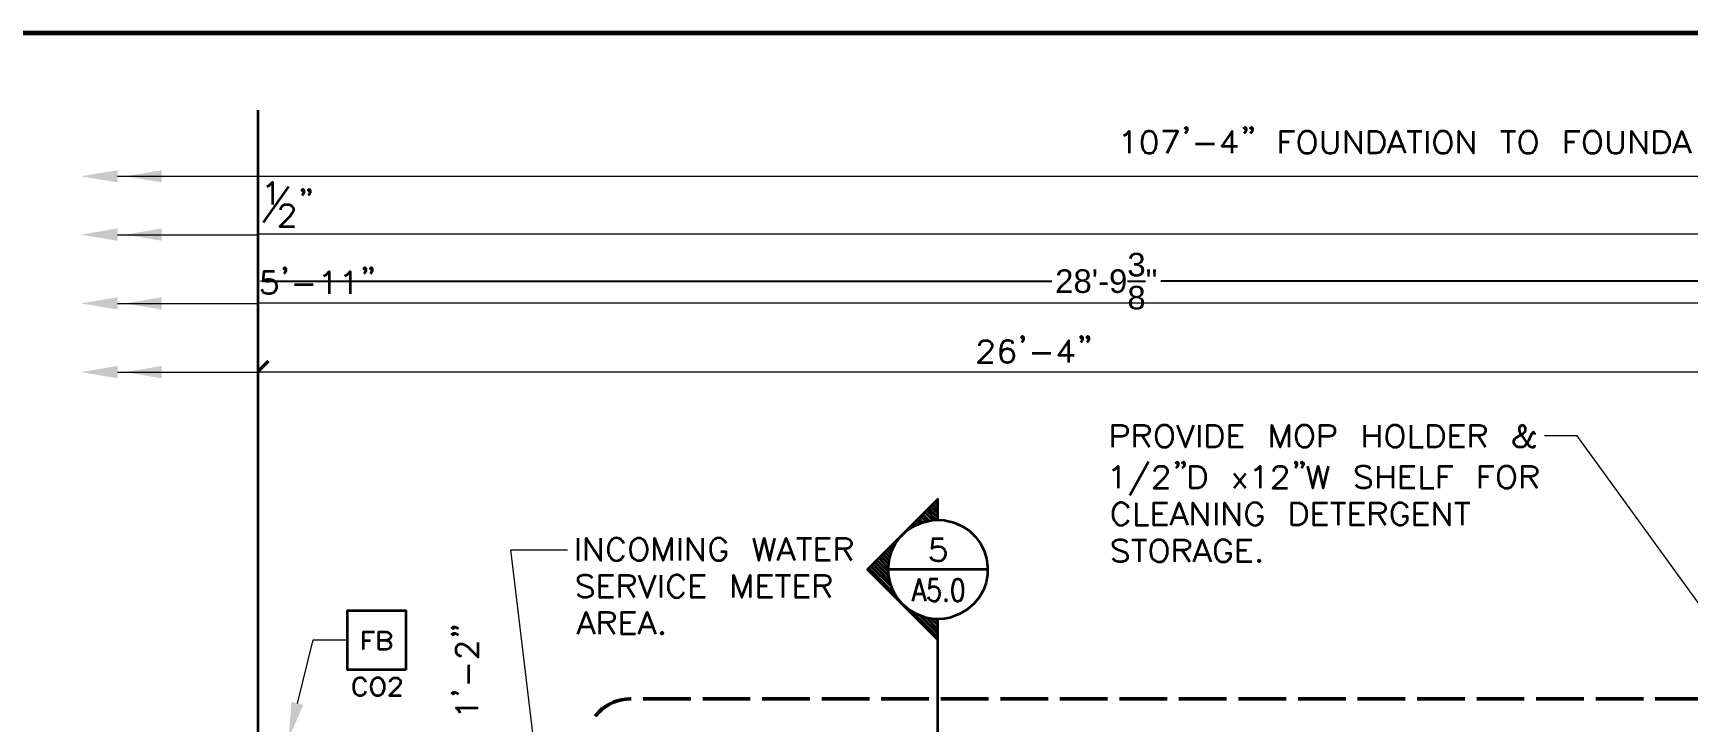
# Model space of a CAD drawing. Header units: inches. Extents: x 5 to 516, y -193 to 129.
# Drawn here: x 189.4 to 217.47, y 83.78 to 95.46 of the extents above; entities that cross this region are included whole.
import ezdxf

# ---------------------------------------------------------------- set-up
doc = ezdxf.new("R2010")
doc.units = ezdxf.units.IN
doc.header["$MEASUREMENT"] = 0
doc.linetypes.add('PDF_IMPORT', pattern=[1, 0.8, -0.2])
doc.layers.add('PDF2_Geometry', color=7, linetype='Continuous')
doc.layers.add('PDF2_Solid Fills', color=7, linetype='Continuous')
doc.styles.get("Standard").update_dxf_attribs({"font": 'arial.ttf'})
doc.dimstyles.get("Standard").update_dxf_attribs({"dimtxt": 0.4, "dimasz": 0.18, "dimexe": 0.18, "dimexo": 0.0625, "dimgap": 0.09, "dimtad": 0, "dimtih": 1, "dimtoh": 1, "dimdec": 4, "dimlfac": 12, "dimzin": 0, "dimdsep": 46, "dimlunit": 4, "dimtxsty": 'Standard', "dimcen": 0.09, "dimadec": 3, "dimazin": 0, "dimtfac": 1, "dimtdec": 4, "dimtofl": 0, "dimtmove": 0, "dimatfit": 3, "dimfxl": 1, "dimtolj": 1, "dimtzin": 0, "dimarcsym": 0})

# ---------------------------------------------------------------- blocks, each defined once
blk = doc.blocks.new('*D2')
at = {"color": 0, "lineweight": -2, "transparency": 16777216}
for p, q in [((193.209, 91.317), (193.209, 91.435)), ((193.389, 91.255), (206.675, 91.255)), ((221.812, 91.255), (208.526, 91.255)), ((221.992, 91.316), (221.992, 91.435))]:
    blk.add_line(p, q, dxfattribs=at)
at = {"color": 0, "transparency": 16777216}
for points in [[(193.389, 91.285), (193.389, 91.225), (193.209, 91.255)], [(221.812, 91.285), (221.812, 91.225), (221.992, 91.255)]]:
    blk.add_solid(points, dxfattribs=at)
at = {"layer": 'Defpoints', "color": 0, "transparency": 16777216}
for p in [(193.209, 91.255), (221.992, 91.255), (221.992, 91.253)]:
    blk.add_point(p, dxfattribs=at)
at = {"color": 0, "transparency": 16777216, "insert": (207.6, 91.255), "char_height": 0.4, "attachment_point": 5}
blk.add_mtext('\\A1;28\'-9{\\H1x;\\S3/8;}"', dxfattribs=at)

msp = doc.modelspace()

# ---------------------------------------------------------------- linework, layer by layer
at = {"layer": 'PDF2_Geometry', "lineweight": 60}
msp.add_lwpolyline([(296.1186862, 5.4634085), (296.1186862, 95.4634157), (161.1186754, 95.4634157), (161.1186754, 5.4634085)], dxfattribs=at)
at = {"layer": 'PDF2_Geometry', "lineweight": 35}
for points in [[(193.2086811, 94.1567546), (193.2086811, 62.0734187), (193.9886811, 61.8367515), (192.4953477, 61.6034175), (193.2086811, 61.4200848), (193.2086811, 29.0534169)], [(207.8986779, 93.7267484), (207.9353446, 93.743415), (207.9886779, 93.7967484), (207.9886779, 93.423415)], [(208.6320086, 93.4234172), (208.8120086, 93.7967505), (208.5620086, 93.7967505)], [(208.9720151, 93.8500869), (208.9553485, 93.8334202), (208.9353484, 93.8500869), (208.9553485, 93.8667535), (208.9720151, 93.8500869), (208.9720151, 93.8134202), (208.9553485, 93.7800869), (208.9353484, 93.7600869)], [(209.7386778, 93.4234155), (209.7386778, 93.7967489), (209.5620111, 93.5467489), (209.8286778, 93.5467489)], [(209.9720152, 93.8500869), (209.9553485, 93.8334202), (209.9353485, 93.8500869), (209.9553485, 93.8667535), (209.9720152, 93.8500869), (209.9720152, 93.8134202), (209.9553485, 93.7800869), (209.9353485, 93.7600869)], [(210.0786775, 93.8500869), (210.0620109, 93.8334202), (210.0420109, 93.8500869), (210.0620109, 93.8667535), (210.0786775, 93.8500869), (210.0786775, 93.8134202), (210.0620109, 93.7800869), (210.0420109, 93.7600869)], [(210.562015, 93.4234172), (210.562015, 93.7967505), (210.792015, 93.7967505)], [(211.078682, 93.7800822), (211.0420153, 93.7967489), (210.9720153, 93.7967489), (210.9353486, 93.7800822), (210.8986819, 93.7434156)], [(211.2753465, 93.7967489), (211.2753465, 93.5300822), (211.2920131, 93.4767489), (211.3286798, 93.4400822), (211.3820131, 93.4234155), (211.4186798, 93.4234155), (211.4720131, 93.4400822), (211.5086798, 93.4767489), (211.5253465, 93.5300822), (211.5253465, 93.7967489)], [(211.6686774, 93.4234172), (211.6686774, 93.7967505), (211.9186774, 93.4234172), (211.9186774, 93.7967505)], [(212.3820089, 93.4234172), (212.5253422, 93.7967505), (212.6686756, 93.4234172)], [(212.705346, 93.7967489), (212.9553461, 93.7967489)], [(212.8286778, 93.7967489), (212.8286778, 93.4234155)], [(213.042016, 93.7967489), (213.042016, 93.4234155)], [(213.3820133, 93.7800822), (213.3453466, 93.7967489), (213.2753466, 93.7967489), (213.23868, 93.7800822), (213.2053466, 93.7434156)], [(213.5786778, 93.4234172), (213.5786778, 93.7967505), (213.8286778, 93.4234172), (213.8286778, 93.7967505)], [(214.2920161, 93.7967489), (214.5420161, 93.7967489)], [(214.4186776, 93.7967489), (214.4186776, 93.4234155)], [(214.8286823, 93.7800822), (214.7920156, 93.7967489), (214.7220156, 93.7967489), (214.6853489, 93.7800822), (214.6486822, 93.7434156)], [(215.4020151, 93.4234172), (215.4020151, 93.7967505), (215.6320151, 93.7967505)], [(215.9186821, 93.7800822), (215.8820154, 93.7967489), (215.8120154, 93.7967489), (215.7753487, 93.7800822), (215.7386821, 93.7434156)], [(216.1153466, 93.7967489), (216.1153466, 93.5300822), (216.1320132, 93.4767489), (216.1686799, 93.4400822), (216.2220133, 93.4234155), (216.2586799, 93.4234155), (216.3120133, 93.4400822), (216.3453466, 93.4767489), (216.3653466, 93.5300822), (216.3653466, 93.7967489)], [(216.5086775, 93.4234172), (216.5086775, 93.7967505), (216.7586775, 93.4234172), (216.7586775, 93.7967505)], [(217.2220158, 93.4234172), (217.3653491, 93.7967505), (217.5086825, 93.4234172)], [(209.115346, 93.5834175), (209.435346, 93.5834175)], [(210.562015, 93.6167494), (210.7053483, 93.6167494)], [(212.4353468, 93.5467489), (212.6153468, 93.5467489)], [(215.4020151, 93.6167494), (215.5420151, 93.6167494)], [(217.2753469, 93.5467489), (217.455347, 93.5467489)], [(210.9720153, 93.4234155), (211.0420153, 93.4234155), (211.078682, 93.4400822)], [(213.2753466, 93.4234155), (213.3453466, 93.4234155), (213.3820133, 93.4400822)], [(214.7220156, 93.4234155), (214.7920156, 93.4234155), (214.8286823, 93.4400822)], [(215.8120154, 93.4234155), (215.8820154, 93.4234155), (215.9186821, 93.4400822)], [(193.3653448, 92.860083), (193.3986781, 92.8767497), (193.4553448, 92.9334163), (193.4553448, 92.5567496)], [(193.3020106, 92.250084), (193.7320106, 92.8634174)], [(193.9886765, 92.7967488), (193.9720098, 92.7800822), (193.9553432, 92.7967488), (193.9720098, 92.8167488), (193.9886765, 92.7967488), (193.9886765, 92.7634155), (193.9720098, 92.7267488), (193.9553432, 92.7100822)], [(194.0953456, 92.7967488), (194.078679, 92.7800822), (194.0620123, 92.7967488), (194.078679, 92.8167488), (194.0953456, 92.7967488), (194.0953456, 92.7634155), (194.078679, 92.7267488), (194.0620123, 92.7100822)], [(193.5953456, 92.4667521), (193.5953456, 92.4867521), (193.6153456, 92.5200854), (193.6320123, 92.5400854), (193.6686789, 92.5567521), (193.7386789, 92.5567521), (193.7753456, 92.5400854), (193.7920123, 92.5200854), (193.8120123, 92.4867521), (193.8120123, 92.4500854), (193.7920123, 92.4134187), (193.7586789, 92.3600854), (193.5786789, 92.1834187), (193.8286789, 92.1834187)], [(193.4886765, 91.4167506), (193.3120098, 91.4167506), (193.2920098, 91.2534173), (193.3120098, 91.2734173), (193.3653431, 91.2900839), (193.4186765, 91.2900839), (193.4720098, 91.2734173), (193.5086765, 91.2367506), (193.5253431, 91.1834173), (193.5253431, 91.1467506), (193.5086765, 91.0934173), (193.4720098, 91.0567506), (193.4186765, 91.0400839), (193.3653431, 91.0400839), (193.3120098, 91.0567506), (193.2920098, 91.0767506), (193.2753431, 91.1134173)], [(193.6853453, 91.4700886), (193.6686787, 91.4500886), (193.6486787, 91.4700886), (193.6686787, 91.4867552), (193.6853453, 91.4700886), (193.6853453, 91.4334219), (193.6686787, 91.3967552), (193.6486787, 91.3800886)], [(194.3286763, 91.3434203), (194.3653429, 91.3634203), (194.4186763, 91.4167536), (194.4186763, 91.0400869)], [(194.6853454, 91.3434203), (194.7220121, 91.3634203), (194.7753454, 91.4167536), (194.7753454, 91.0400869)], [(195.0420145, 91.4700886), (195.0253479, 91.4500886), (195.0086812, 91.4700886), (195.0253479, 91.4867552), (195.0420145, 91.4700886), (195.0420145, 91.4334219), (195.0253479, 91.3967552), (195.0086812, 91.3800886)], [(195.1486769, 91.4700886), (195.1320102, 91.4500886), (195.1153435, 91.4700886), (195.1320102, 91.4867552), (195.1486769, 91.4700886), (195.1486769, 91.4334219), (195.1320102, 91.3967552), (195.1153435, 91.3800886)], [(193.8286762, 91.2000826), (194.1486763, 91.2000826)], [(205.4486791, 90.1600841), (205.4486791, 90.1767508), (205.4653457, 90.2134175), (205.4853457, 90.2300841), (205.5186791, 90.2500841), (205.5920124, 90.2500841), (205.6253457, 90.2300841), (205.6453457, 90.2134175), (205.6620124, 90.1767508), (205.6620124, 90.1400841), (205.6453457, 90.1067508), (205.6086791, 90.0534174), (205.4286791, 89.8734174), (205.6786791, 89.8734174)], [(206.0186797, 90.1934161), (206.002013, 90.2300828), (205.9486796, 90.2500828), (205.912013, 90.2500828), (205.8586796, 90.2300828), (205.822013, 90.1767494), (205.8053463, 90.0867494), (205.8053463, 90.0000828), (205.822013, 89.9267494), (205.8586796, 89.8900827), (205.912013, 89.8734161), (205.9286796, 89.8734161), (205.9853463, 89.8900827), (206.0186797, 89.9267494), (206.0386797, 89.9800828), (206.0386797, 90.0000828), (206.0186797, 90.0534161), (205.9853463, 90.0867494), (205.9286796, 90.1067494), (205.912013, 90.1067494), (205.8586796, 90.0867494), (205.822013, 90.0534161), (205.8053463, 90.0000828)], [(206.1986791, 90.3034218), (206.1786791, 90.2834218), (206.1620125, 90.3034218), (206.1786791, 90.3200885), (206.1986791, 90.3034218), (206.1986791, 90.2667551), (206.1786791, 90.2300885), (206.1620125, 90.2134218)], [(206.9653418, 89.8734172), (206.9653418, 90.2500839), (206.7886751, 90.0000838), (207.0553418, 90.0000838)], [(207.1986792, 90.3034218), (207.1786792, 90.2834218), (207.1620125, 90.3034218), (207.1786792, 90.3200885), (207.1986792, 90.3034218), (207.1986792, 90.2667551), (207.1786792, 90.2300885), (207.1620125, 90.2134218)], [(207.3053483, 90.3034218), (207.2886817, 90.2834218), (207.2686816, 90.3034218), (207.2886817, 90.3200885), (207.3053483, 90.3034218), (207.3053483, 90.2667551), (207.2886817, 90.2300885), (207.2686816, 90.2134218)], [(206.34201, 90.0334158), (206.6620101, 90.0334158)], [(207.712012, 88.4400862), (207.712012, 88.8134195), (207.872012, 88.8134195), (207.9253454, 88.7967529), (207.9453454, 88.7767528), (207.9620121, 88.7434195), (207.9620121, 88.6900862), (207.9453454, 88.6534195), (207.9253454, 88.6367528), (207.872012, 88.6167528), (207.712012, 88.6167528)], [(208.0853438, 88.4400862), (208.0853438, 88.8134195), (208.2486771, 88.8134195), (208.3020105, 88.7967529), (208.3186771, 88.7767528), (208.3353438, 88.7434195), (208.3353438, 88.7067528), (208.3186771, 88.6700862), (208.3020105, 88.6534195), (208.2486771, 88.6367528), (208.0853438, 88.6367528)], [(208.6586785, 88.7967512), (208.6220118, 88.8134179), (208.5520118, 88.8134179), (208.5153452, 88.7967512), (208.4786785, 88.7600846)], [(208.8020118, 88.8134179), (208.9453452, 88.4400845), (209.0853452, 88.8134179)], [(209.1753436, 88.8134179), (209.1753436, 88.4400845)], [(209.9253496, 88.4400862), (209.6953496, 88.4400862), (209.6953496, 88.8134195), (209.9253496, 88.8134195)], [(210.4086811, 88.4400862), (210.4086811, 88.8134195), (210.5520144, 88.4400862), (210.6953478, 88.8134195), (210.6953478, 88.4400862)], [(211.0320104, 88.7967512), (210.9986771, 88.8134179), (210.9253437, 88.8134179), (210.8886771, 88.7967512), (210.8553437, 88.7600846)], [(211.2286817, 88.4400862), (211.2286817, 88.8134195), (211.3886817, 88.8134195), (211.4453484, 88.7967529), (211.462015, 88.7767528), (211.4786817, 88.7434195), (211.4786817, 88.6900862), (211.462015, 88.6534195), (211.4453484, 88.6367528), (211.3886817, 88.6167528), (211.2286817, 88.6167528)], [(211.9786818, 88.8134179), (211.9786818, 88.4400845)], [(212.2286818, 88.8134179), (212.2286818, 88.4400845)], [(212.5686791, 88.7967512), (212.5320124, 88.8134179), (212.4620124, 88.8134179), (212.4253457, 88.7967512), (212.3886791, 88.7600846)], [(212.7653436, 88.8134179), (212.7653436, 88.4400845), (212.978677, 88.4400845)], [(213.6753499, 88.4400862), (213.4453499, 88.4400862), (213.4453499, 88.8134195), (213.6753499, 88.8134195)], [(213.7820131, 88.4400862), (213.7820131, 88.8134195), (213.9453464, 88.8134195), (213.9986797, 88.7967529), (214.0153464, 88.7767528), (214.0320131, 88.7434195), (214.0320131, 88.7067528), (214.0153464, 88.6700862), (213.9986797, 88.6534195), (213.9453464, 88.6367528), (213.7820131, 88.6367528)], [(214.8720129, 88.6534176), (214.8720129, 88.6700843), (214.8553462, 88.6900843), (214.8353462, 88.6900843), (214.8186795, 88.6700843), (214.8020129, 88.6367509), (214.7653462, 88.5467509), (214.7286795, 88.4934176), (214.6953462, 88.4567509), (214.6586795, 88.4400843), (214.5853462, 88.4400843), (214.5520129, 88.4567509), (214.5320129, 88.4734176), (214.5153462, 88.5100843), (214.5153462, 88.5467509), (214.5320129, 88.5834176), (214.5520129, 88.6000843), (214.6753462, 88.6700843), (214.6953462, 88.6900843), (214.7120129, 88.7234176), (214.7120129, 88.7600843), (214.6953462, 88.796751), (214.6586795, 88.8134176), (214.6220129, 88.796751), (214.6053462, 88.7600843), (214.6053462, 88.7234176), (214.6220129, 88.6700843), (214.6586795, 88.6167509), (214.7486795, 88.4934176), (214.7820129, 88.4567509), (214.8186795, 88.4400843), (214.8553462, 88.4400843), (214.8720129, 88.4567509), (214.8720129, 88.4734176)], [(208.2120121, 88.636755), (208.3353454, 88.4400883)], [(208.5520118, 88.4400845), (208.6220118, 88.4400845), (208.6586785, 88.4567512)], [(209.6953496, 88.636755), (209.8353496, 88.636755)], [(210.9253437, 88.4400845), (210.9986771, 88.4400845), (211.0320104, 88.4567512)], [(211.9786818, 88.636755), (212.2286818, 88.636755)], [(212.4620124, 88.4400845), (212.5320124, 88.4400845), (212.5686791, 88.4567512)], [(213.4453499, 88.636755), (213.5853499, 88.636755)], [(213.9086814, 88.636755), (214.0320147, 88.4400883)], [(208.3186812, 88.1900861), (207.9986812, 87.6167528)], [(208.8186812, 88.1700869), (208.8020146, 88.1534203), (208.7820146, 88.1700869), (208.8020146, 88.1900869), (208.8186812, 88.1700869), (208.8186812, 88.1367536), (208.8020146, 88.1000869), (208.7820146, 88.0834203)], [(208.9253436, 88.1700869), (208.9086769, 88.1534203), (208.8886769, 88.1700869), (208.9086769, 88.1900869), (208.9253436, 88.1700869), (208.9253436, 88.1367536), (208.9086769, 88.1000869), (208.8886769, 88.0834203)], [(210.835344, 88.1700869), (210.8186773, 88.1534203), (210.8020107, 88.1700869), (210.8186773, 88.1900869), (210.835344, 88.1700869), (210.835344, 88.1367536), (210.8186773, 88.1000869), (210.8020107, 88.0834203)], [(210.9453497, 88.1700869), (210.9253497, 88.1534203), (210.908683, 88.1700869), (210.9253497, 88.1900869), (210.9453497, 88.1700869), (210.9453497, 88.1367536), (210.9253497, 88.1000869), (210.908683, 88.0834203)], [(207.712012, 88.0467484), (207.7486787, 88.0634151), (207.802012, 88.1167485), (207.802012, 87.7434151)], [(208.4253435, 88.0267493), (208.4253435, 88.0467493), (208.4453435, 88.0834159), (208.4620102, 88.1000826), (208.4986769, 88.1167493), (208.5686769, 88.1167493), (208.6053435, 88.1000826), (208.6220102, 88.0834159), (208.6386769, 88.0467493), (208.6386769, 88.0100826), (208.6220102, 87.9734159), (208.5853435, 87.9200826), (208.4086769, 87.7434159), (208.6586769, 87.7434159)], [(209.7653434, 87.9934173), (209.96201, 87.7434173)], [(209.9620122, 87.9934173), (209.7653455, 87.7434173)], [(210.1220125, 88.0467484), (210.1586792, 88.0634151), (210.2120125, 88.1167485), (210.2120125, 87.7434151)], [(210.4453497, 88.0267493), (210.4453497, 88.0467493), (210.4620163, 88.0834159), (210.478683, 88.1000826), (210.5153497, 88.1167493), (210.5853497, 88.1167493), (210.6220163, 88.1000826), (210.638683, 88.0834159), (210.658683, 88.0467493), (210.658683, 88.0100826), (210.638683, 87.9734159), (210.6053497, 87.9200826), (210.4253497, 87.7434159), (210.6753497, 87.7434159)], [(211.0153435, 88.116749), (211.1053435, 87.7434156), (211.1953435, 88.116749), (211.2820101, 87.7434156), (211.3720102, 88.116749)], [(211.8720107, 87.9734178), (211.9086774, 87.9567512), (212.0153441, 87.9200845), (212.0520108, 87.9034178), (212.0686774, 87.8867511), (212.0853441, 87.8500845), (212.0853441, 87.7967511), (212.0520108, 87.7600845), (211.9986774, 87.7434178), (211.9253441, 87.7434178), (211.8720107, 87.7600845), (211.8353441, 87.7967511)], [(212.0853441, 88.0634178), (212.0520108, 88.1000845), (211.9986774, 88.1167512)], [(212.2120124, 88.116749), (212.2120124, 87.7434156)], [(212.2120124, 87.9400861), (212.4620124, 87.9400861)], [(212.4620124, 88.116749), (212.4620124, 87.7434156)], [(212.8353433, 87.7434173), (212.6053433, 87.7434173), (212.6053433, 88.1167506), (212.8353433, 88.1167506)], [(212.6053433, 87.9400861), (212.7486767, 87.9400861)], [(212.9453499, 88.116749), (212.9453499, 87.7434156), (213.1586832, 87.7434156)], [(213.248681, 87.7434173), (213.248681, 88.1167506), (213.4786811, 88.1167506)], [(213.248681, 87.9400861), (213.3886811, 87.9400861)], [(213.9453499, 87.7434173), (213.9453499, 88.1167506), (214.17535, 88.1167506)], [(213.9453499, 87.9400861), (214.0853499, 87.9400861)], [(214.4620101, 88.1000823), (214.4253435, 88.116749), (214.3553435, 88.116749), (214.3186768, 88.1000823), (214.2820101, 88.0634157)], [(214.6586814, 87.7434173), (214.6586814, 88.1167506), (214.8186814, 88.1167506), (214.8720148, 88.100084), (214.8920148, 88.0834173), (214.9086814, 88.0467506), (214.9086814, 88.010084), (214.8920148, 87.9734173), (214.8720148, 87.9567506), (214.8186814, 87.9400839), (214.6586814, 87.9400839)], [(214.7820131, 87.9400861), (214.9086798, 87.7434194)], [(214.3553435, 87.7434156), (214.4253435, 87.7434156), (214.4620101, 87.7600823)], [(204.7453438, 87.2067554), (204.7453438, 87.5567555), (203.5520103, 86.363422), (204.7453438, 85.1700886)], [(204.6520142, 87.2034188), (204.5220142, 87.3334189)], [(204.7153416, 87.2067554), (204.5553416, 87.3667554)], [(204.7453438, 87.2434172), (204.5886771, 87.4000839)], [(204.7453438, 87.3100812), (204.6253438, 87.4334145)], [(204.7453438, 87.3767519), (204.6586771, 87.4667519)], [(204.7453438, 87.4467525), (204.6920104, 87.5000858)], [(207.7286814, 87.4034175), (207.7120147, 87.3500842), (207.7120147, 87.2600842)], [(207.9786814, 87.4034175), (207.9620148, 87.4400842), (207.9253481, 87.4734175)], [(208.105343, 87.4934172), (208.105343, 87.1167505), (208.3186763, 87.1167505)], [(208.6386809, 87.1167489), (208.4086809, 87.1167489), (208.4086809, 87.4934156), (208.6386809, 87.4934156)], [(208.4086809, 87.3134178), (208.5520143, 87.3134178)], [(208.6953495, 87.1167489), (208.8353495, 87.4934156), (208.9786829, 87.1167489)], [(209.0686813, 87.1167489), (209.0686813, 87.4934156), (209.3186813, 87.1167489), (209.3186813, 87.4934156)], [(209.4620122, 87.4934172), (209.4620122, 87.1167505)], [(209.6053431, 87.1167489), (209.6053431, 87.4934156), (209.8553431, 87.1167489), (209.8553431, 87.4934156)], [(211.3553459, 87.1167489), (211.1220126, 87.1167489), (211.1220126, 87.4934156), (211.3553459, 87.4934156)], [(211.1220126, 87.3134178), (211.2653459, 87.3134178)], [(211.4086812, 87.4934172), (211.6586812, 87.4934172)], [(211.5320129, 87.4934172), (211.5320129, 87.1167505)], [(211.9786809, 87.1167489), (211.7486809, 87.1167489), (211.7486809, 87.4934156), (211.9786809, 87.4934156)], [(211.7486809, 87.3134178), (211.8886809, 87.3134178)], [(212.0853441, 87.1167489), (212.0853441, 87.4934156), (212.2486774, 87.4934156), (212.3020108, 87.4734156), (212.3186774, 87.4567489), (212.3353441, 87.4200823), (212.3353441, 87.3867489), (212.3186774, 87.3500823), (212.3020108, 87.3334156), (212.2486774, 87.3134156), (212.0853441, 87.3134156)], [(212.2120124, 87.3134178), (212.3353457, 87.1167511)], [(212.7120124, 87.4034175), (212.6953458, 87.4400842), (212.6586791, 87.4734175), (212.6220124, 87.4934175), (212.5520124, 87.4934175), (212.5153458, 87.4734175), (212.4786791, 87.4400842), (212.4620124, 87.4034175), (212.4453457, 87.3500842), (212.4453457, 87.2600842), (212.4620124, 87.2067508)], [(213.0686775, 87.1167489), (212.8353441, 87.1167489), (212.8353441, 87.4934156), (213.0686775, 87.4934156)], [(212.8353441, 87.3134178), (212.9786775, 87.3134178)], [(213.1753439, 87.1167489), (213.1753439, 87.4934156), (213.4253439, 87.1167489), (213.4253439, 87.4934156)], [(213.5153437, 87.4934172), (213.7653437, 87.4934172)], [(213.6386822, 87.4934172), (213.6386822, 87.1167505)], [(204.2220147, 87.0234194), (204.2186814, 87.0267527)], [(204.2586765, 87.0534215), (204.2520099, 87.0600882)], [(204.3020115, 87.0800871), (204.2853448, 87.0967538)], [(204.3420099, 87.1034161), (204.3186765, 87.1300828)], [(204.3886814, 87.1267519), (204.3520147, 87.1634186)], [(204.4353462, 87.1467511), (204.3853462, 87.1967511)], [(204.4853476, 87.1667503), (204.4220142, 87.2300836)], [(204.5386787, 87.1800831), (204.4553454, 87.2634164)], [(204.5920099, 87.1934159), (204.4886765, 87.2967492)], [(204.6453438, 87.2000828), (204.7453438, 87.2067495), (204.8486771, 87.2000828)], [(207.9253481, 87.1367508), (207.9620148, 87.1700842), (207.9786814, 87.2067508)], [(208.7486807, 87.2434172), (208.9253474, 87.2434172)], [(210.2286808, 87.1700842), (210.2486808, 87.2067508), (210.2486808, 87.2600842), (210.1586808, 87.2600842)], [(212.6953458, 87.1700842), (212.7120124, 87.2067508), (212.7120124, 87.2600842), (212.6220124, 87.2600842)], [(198.6353444, 86.8934145), (198.6353444, 86.5167478)], [(198.7786821, 86.5167529), (198.7786821, 86.8934196), (199.0286821, 86.5167529), (199.0286821, 86.8934196)], [(199.7420111, 86.8734145), (199.7053445, 86.8934145), (199.6353444, 86.8934145), (199.5986778, 86.8734145), (199.5620111, 86.8367478)], [(199.9386756, 86.5167529), (199.9386756, 86.8934196), (200.082009, 86.5167529), (200.2253423, 86.8934196), (200.2253423, 86.5167529)], [(200.3653453, 86.8934145), (200.3653453, 86.5167478)], [(200.5086762, 86.5167529), (200.5086762, 86.8934196), (200.7586762, 86.5167529), (200.7586762, 86.8934196)], [(200.8853473, 86.7500882), (200.8853473, 86.6600882), (200.9020139, 86.6067548), (200.9186806, 86.5700882), (200.9553473, 86.5334215), (200.9920139, 86.5167548), (201.0620139, 86.5167548), (201.0986806, 86.5334215), (201.1353473, 86.5700882), (201.152014, 86.6067548), (201.152014, 86.6600882), (201.0620139, 86.6600882)], [(201.152014, 86.8034215), (201.1353473, 86.8367549), (201.0986806, 86.8734215)], [(201.6153454, 86.8934145), (201.7053454, 86.5167478), (201.7953454, 86.8934145), (201.8853454, 86.5167478), (201.9753455, 86.8934145)], [(202.0286823, 86.5167529), (202.1686823, 86.8934196), (202.3120157, 86.5167529)], [(202.3486761, 86.8934145), (202.5986761, 86.8934145)], [(202.4753444, 86.8934145), (202.4753444, 86.5167478)], [(202.9186759, 86.5167529), (202.6886759, 86.5167529), (202.6886759, 86.8934196), (202.9186759, 86.8934196)], [(203.0286824, 86.5167529), (203.0286824, 86.8934196), (203.1886824, 86.8934196), (203.2420157, 86.8734196), (203.2586824, 86.856753), (203.2786824, 86.8200863), (203.2786824, 86.7834196), (203.2586824, 86.7500863), (203.2420157, 86.7300863), (203.1886824, 86.7134196), (203.0286824, 86.7134196)], [(203.9820109, 86.7200882), (203.9453443, 86.7567549)], [(204.0053467, 86.766753), (203.9820134, 86.7900863)], [(204.0286825, 86.8100811), (204.0153491, 86.8234145)], [(204.0586779, 86.8500863), (204.0486779, 86.8600863)], [(204.0853434, 86.8867549), (204.0820101, 86.8934215)], [(204.1186754, 86.9267532), (204.1153421, 86.9267532)], [(204.1853462, 86.9934172), (204.1853462, 86.9967505)], [(204.8353435, 86.8800817), (204.6586768, 86.8800817), (204.6386768, 86.7167483), (204.6586768, 86.7367483)], [(207.9620121, 86.8134177), (207.9253454, 86.8500844), (207.872012, 86.8667511), (207.802012, 86.8667511), (207.7486787, 86.8500844), (207.712012, 86.8134177), (207.712012, 86.7767511), (207.7286787, 86.7434177), (207.7486787, 86.7234177), (207.782012, 86.7067511), (207.8886787, 86.6700844), (207.9253454, 86.6534177), (207.9453454, 86.636751), (207.9620121, 86.6000844), (207.9620121, 86.546751), (207.9253454, 86.5100844), (207.872012, 86.4934177), (207.802012, 86.4934177), (207.7486787, 86.5100844), (207.712012, 86.546751)], [(208.0320126, 86.8667489), (208.2820126, 86.8667489)], [(208.1586809, 86.8667489), (208.1586809, 86.4934155)], [(208.5686788, 86.8500822), (208.5320121, 86.8667489), (208.4620121, 86.8667489), (208.4253454, 86.8500822), (208.3886788, 86.8134156)], [(208.7653433, 86.4934172), (208.7653433, 86.8667505), (208.9253433, 86.8667505), (208.9786766, 86.8500839), (208.9986766, 86.8334172), (209.0153433, 86.7967505), (209.0153433, 86.7600839), (208.9986766, 86.7234172), (208.9786766, 86.7067505), (208.9253433, 86.6900838), (208.7653433, 86.6900838)], [(209.0853438, 86.4934172), (209.2286772, 86.8667505), (209.3720105, 86.4934172)], [(209.7120122, 86.7767492), (209.6953455, 86.8134158), (209.6586789, 86.8500825)], [(210.0686773, 86.4934172), (209.8353439, 86.4934172), (209.8353439, 86.8667505), (210.0686773, 86.8667505)], [(199.3653431, 86.5334215), (199.4020097, 86.5700882), (199.4186764, 86.6067548)], [(199.6353444, 86.5167478), (199.7053445, 86.5167478), (199.7420111, 86.5334145)], [(202.0820135, 86.6434145), (202.2586802, 86.6434145)], [(202.6886759, 86.713415), (202.8320092, 86.713415)], [(203.1520141, 86.713415), (203.2786808, 86.5167483)], [(203.9086806, 86.2534201), (203.6753472, 86.4867535)], [(203.9020142, 86.3267505), (203.7086808, 86.5200838)], [(203.9020142, 86.3934144), (203.7453475, 86.5534145)], [(203.9086806, 86.4567554), (203.7786806, 86.5867554)], [(203.915347, 86.5167529), (203.8120136, 86.6200863)], [(203.9286798, 86.5734207), (203.8453464, 86.656754)], [(203.9453491, 86.6234221), (203.8786825, 86.6900887)], [(203.9620117, 86.6734166), (203.9120117, 86.7234166)], [(204.6386768, 86.5400817), (204.6220102, 86.5767483)], [(208.4620121, 86.4934155), (208.5320121, 86.4934155), (208.5686788, 86.5100822)], [(208.8886818, 86.690086), (209.0153485, 86.4934193)], [(209.1386818, 86.6167489), (209.3186818, 86.6167489)], [(209.4453455, 86.7234158), (209.4453455, 86.6367492), (209.4620122, 86.5834158), (209.4786788, 86.5467491), (209.5153455, 86.5100825), (209.5520122, 86.4934158), (209.6220122, 86.4934158), (209.6586789, 86.5100825), (209.6953455, 86.5467491), (209.7120122, 86.5834158), (209.7120122, 86.6367492), (209.6220122, 86.6367492)], [(209.8353439, 86.690086), (209.9786773, 86.690086)], [(198.8853444, 86.213415), (198.8486777, 86.2500816), (198.7953444, 86.2667483), (198.7253444, 86.2667483), (198.6686777, 86.2500816), (198.6353444, 86.213415), (198.6353444, 86.1767483), (198.652011, 86.1400816), (198.6686777, 86.123415), (198.7053444, 86.1067483), (198.8120111, 86.0700816), (198.8486777, 86.053415), (198.8653444, 86.033415), (198.8853444, 86.0000816), (198.8853444, 85.9467483), (198.8486777, 85.9100816), (198.7953444, 85.8900816), (198.7253444, 85.8900816), (198.6686777, 85.9100816), (198.6353444, 85.9467483)], [(199.2420095, 85.8900846), (199.0086761, 85.8900846), (199.0086761, 86.2667513), (199.2420095, 86.2667513)], [(199.3486759, 85.8900846), (199.3486759, 86.2667513), (199.5086759, 86.2667513), (199.5620092, 86.2500846), (199.5820092, 86.2300846), (199.5986759, 86.1967513), (199.5986759, 86.1600846), (199.5820092, 86.1234179), (199.5620092, 86.1067513), (199.5086759, 86.0867513), (199.3486759, 86.0867513)], [(199.6686764, 86.2667529), (199.8120098, 85.8900862), (199.9553431, 86.2667529)], [(200.0453448, 86.2667529), (200.0453448, 85.8900862)], [(200.7953475, 85.8900846), (200.5620142, 85.8900846), (200.5620142, 86.2667513), (200.7953475, 86.2667513)], [(201.2786823, 85.8900846), (201.2786823, 86.2667513), (201.4186823, 85.8900846), (201.5620156, 86.2667513), (201.5620156, 85.8900846)], [(201.9386785, 85.8900846), (201.7053452, 85.8900846), (201.7053452, 86.2667513), (201.9386785, 86.2667513)], [(201.9920137, 86.2667529), (202.2420138, 86.2667529)], [(202.1153455, 86.2667529), (202.1153455, 85.8900862)], [(202.5620135, 85.8900846), (202.3320135, 85.8900846), (202.3320135, 86.2667513), (202.5620135, 86.2667513)], [(202.6686767, 85.8900846), (202.6686767, 86.2667513), (202.83201, 86.2667513), (202.8853434, 86.2500846), (202.90201, 86.2300846), (202.9186767, 86.1967513), (202.9186767, 86.1600846), (202.90201, 86.1234179), (202.8853434, 86.1067513), (202.83201, 86.0867513), (202.6686767, 86.0867513)], [(204.0120131, 85.9467524), (203.5753464, 86.3834191)], [(203.9553453, 86.0734207), (203.6086786, 86.4200873)], [(203.9253432, 86.1700868), (203.6420098, 86.4534201)], [(205.59201, 86.3634191), (203.9020098, 86.3634191)], [(204.3186809, 85.8234206), (204.4253475, 86.2000873), (204.5320142, 85.8234206)], [(204.7453438, 86.2000822), (204.6120104, 86.2000822), (204.5986771, 86.0400822), (204.6120104, 86.0567488)], [(199.0086761, 86.0867534), (199.1520095, 86.0867534)], [(199.4753442, 86.0867534), (199.5986775, 85.8900868)], [(200.3853423, 85.9100865), (200.4186757, 85.9467532), (200.4386757, 85.9800865)], [(200.5620142, 86.0867534), (200.7053475, 86.0867534)], [(201.7053452, 86.0867534), (201.8486785, 86.0867534)], [(202.3320135, 86.0867534), (202.4753468, 86.0867534)], [(202.795345, 86.0867534), (202.9186783, 85.8900868)], [(204.3586792, 85.9500822), (204.4920126, 85.9500822)], [(198.6353444, 85.2667528), (198.7786777, 85.6400862), (198.9186777, 85.2667528)], [(199.0086761, 85.2667528), (199.0086761, 85.6400862), (199.1686761, 85.6400862), (199.2253428, 85.6234195), (199.2420095, 85.6067529), (199.2586761, 85.5700862), (199.2586761, 85.5334195), (199.2420095, 85.5000862), (199.2253428, 85.4800862), (199.1686761, 85.4634195), (199.0086761, 85.4634195)], [(199.6153444, 85.2667528), (199.3853444, 85.2667528), (199.3853444, 85.6400862), (199.6153444, 85.6400862)], [(199.6686764, 85.2667528), (199.8120098, 85.6400862), (199.9553431, 85.2667528)], [(204.7453438, 85.2134149), (204.3286771, 85.6300816)], [(204.5986771, 85.8600822), (204.5853438, 85.8967488)], [(196.5186789, 85.3900846), (196.5353456, 85.3734179), (196.5186789, 85.3534179), (196.4986789, 85.3734179), (196.5186789, 85.3900846), (196.5520122, 85.3900846), (196.5886789, 85.3734179), (196.6086789, 85.3534179)], [(198.6886755, 85.3900846), (198.8653422, 85.3900846)], [(199.1353444, 85.4634149), (199.2586778, 85.2667482)], [(199.3853444, 85.4634149), (199.5286778, 85.4634149)], [(199.7253442, 85.3900846), (199.9020109, 85.3900846)], [(204.7453438, 85.2800856), (204.4553438, 85.5700857)], [(204.9486771, 85.543416), (204.8486771, 85.5267493), (204.7453438, 85.5200827), (204.6453438, 85.5267493), (204.5453438, 85.543416)], [(204.7453438, 85.3467496), (204.5520104, 85.5434163)], [(204.7453438, 85.4167501), (204.6353438, 85.5267501)], [(204.7453438, 85.4834209), (204.7086771, 85.5200875)], [(204.7453438, 85.1700867), (204.7453438, 85.5200867)], [(195.0020094, 85.00342), (195.0020094, 85.3034201), (195.1886761, 85.3034201)], [(195.0020094, 85.1600837), (195.1186761, 85.1600837)], [(195.2620124, 85.00342), (195.2620124, 85.3034201), (195.3886791, 85.3034201), (195.4320124, 85.2900867), (195.4453457, 85.27342), (195.4620124, 85.2467534), (195.4620124, 85.2167534), (195.4453457, 85.1900867), (195.4320124, 85.17342), (195.3886791, 85.1600867), (195.2620124, 85.1600867)], [(195.3886807, 85.1600837), (195.432014, 85.1467504), (195.4453474, 85.1300837), (195.462014, 85.1034171), (195.462014, 85.0600837), (195.4453474, 85.0300837), (195.432014, 85.0167504), (195.3886807, 85.003417), (195.262014, 85.003417)], [(196.5186789, 85.2834154), (196.5353456, 85.2667488), (196.5186789, 85.2467488), (196.4986789, 85.2667488), (196.5186789, 85.2834154), (196.5520122, 85.2834154), (196.5886789, 85.2667488), (196.6086789, 85.2467488)], [(196.6620098, 84.8900845), (196.6420098, 84.8900845), (196.6086765, 84.9100845), (196.5886765, 84.9267512), (196.5720098, 84.9634179), (196.5720098, 85.0334179), (196.5886765, 85.0700845), (196.6086765, 85.0867512), (196.6420098, 85.1034179), (196.6786765, 85.1034179), (196.7153431, 85.0867512), (196.7686765, 85.0500845), (196.9453431, 84.8734178), (196.9453431, 85.1234179)], [(204.7453438, 80.4134199), (204.7453438, 85.1700871)], [(195.0420145, 84.4534186), (195.0286812, 84.4800853), (194.9986812, 84.5100853)], [(195.2153408, 84.2234192), (195.2720075, 84.2234192), (195.2986742, 84.2400858), (195.3286742, 84.2667525), (195.3420075, 84.2967525), (195.3553409, 84.3400858), (195.3553409, 84.4100858), (195.3420075, 84.4534192), (195.3286742, 84.4800858), (195.2986742, 84.5100858), (195.2720075, 84.5234192), (195.2153408, 84.5234192), (195.1853408, 84.5100858), (195.1553408, 84.4800858)], [(195.4553447, 84.4534186), (195.4553447, 84.466752), (195.4720113, 84.496752), (195.4853447, 84.5100853), (195.5153447, 84.5234186), (195.5720113, 84.5234186), (195.598678, 84.5100853), (195.6153447, 84.496752), (195.628678, 84.466752), (195.628678, 84.4400853), (195.6153447, 84.4100853), (195.5853447, 84.366752), (195.4420113, 84.2234186), (195.6420113, 84.2234186)], [(196.7853415, 84.426753), (196.7853415, 84.7467531)], [(194.8420145, 84.4534186), (194.8286812, 84.4100853), (194.8286812, 84.3400853), (194.8420145, 84.2967519), (194.8553479, 84.2667519), (194.8853479, 84.2400853), (194.9153479, 84.2234186), (194.9720145, 84.2234186), (194.9986812, 84.2400853), (195.0286812, 84.2667519), (195.0420145, 84.2967519)], [(196.5186789, 84.2834154), (196.5353456, 84.2667487), (196.5186789, 84.2467487), (196.4986789, 84.2667487), (196.5186789, 84.2834154), (196.5520122, 84.2834154), (196.5886789, 84.2667487), (196.6086789, 84.2467487)], [(196.6420106, 83.926753), (196.6253439, 83.9634197), (196.5720106, 84.016753), (196.945344, 84.016753)]]:
    msp.add_lwpolyline(points, dxfattribs=at)
for points in [[(208.3120148, 93.7967489), (208.2586815, 93.7800822), (208.2220148, 93.7267489), (208.2020148, 93.6367489), (208.2020148, 93.5834156), (208.2220148, 93.4934156), (208.2586815, 93.4400822), (208.3120148, 93.4234155), (208.3453481, 93.4234155), (208.3986815, 93.4400822), (208.4353481, 93.4934156), (208.4520148, 93.5834156), (208.4520148, 93.6367489), (208.4353481, 93.7267489), (208.3986815, 93.7800822), (208.3453481, 93.7967489)], [(212.0620151, 93.4234172), (212.0620151, 93.7967505), (212.1853484, 93.7967505), (212.2386818, 93.7800839), (212.2753484, 93.7434172), (212.2920151, 93.7067505), (212.3120151, 93.6534172), (212.3120151, 93.5634172), (212.2920151, 93.5100838), (212.2753484, 93.4767505), (212.2386818, 93.4400838), (212.1853484, 93.4234172)], [(216.9020152, 93.4234172), (216.9020152, 93.7967505), (217.0253486, 93.7967505), (217.0786819, 93.7800839), (217.1153486, 93.7434172), (217.1320152, 93.7067505), (217.1520152, 93.6534172), (217.1520152, 93.5634172), (217.1320152, 93.5100838), (217.1153486, 93.4767505), (217.0786819, 93.4400838), (217.0253486, 93.4234172)], [(209.3186813, 88.4400862), (209.3186813, 88.8134195), (209.4453479, 88.8134195), (209.4986813, 88.7967529), (209.5320146, 88.7600862), (209.5520146, 88.7234195), (209.5686813, 88.6700862), (209.5686813, 88.5834195), (209.5520146, 88.5267528), (209.5320146, 88.4934195), (209.4986813, 88.4567528), (209.4453479, 88.4400862)], [(213.0686816, 88.4400862), (213.0686816, 88.8134195), (213.1953482, 88.8134195), (213.2486816, 88.7967529), (213.2820149, 88.7600862), (213.3020149, 88.7234195), (213.3186816, 88.6700862), (213.3186816, 88.5834195), (213.3020149, 88.5267528), (213.2820149, 88.4934195), (213.2486816, 88.4567528), (213.1953482, 88.4400862)], [(209.0320127, 87.7434173), (209.0320127, 88.1167506), (209.1586794, 88.1167506), (209.2120127, 88.100084), (209.2486794, 88.0634173), (209.265346, 88.0267506), (209.2820127, 87.9734173), (209.2820127, 87.8867506), (209.265346, 87.8334173), (209.2486794, 87.7967506), (209.2120127, 87.7600839), (209.1586794, 87.7434173)], [(210.7486808, 87.1167489), (210.7486808, 87.4934156), (210.8720142, 87.4934156), (210.9253475, 87.4734156), (210.9620142, 87.4400823), (210.9786809, 87.4034156), (210.9986809, 87.3500823), (210.9986809, 87.2600823), (210.9786809, 87.2067489), (210.9620142, 87.1700823), (210.9253475, 87.1367489), (210.8720142, 87.1167489)], [(210.1953496, 86.5267491), (210.1753496, 86.5100825), (210.1953496, 86.4934158), (210.2120163, 86.5100825)], [(205.0686809, 86.2000822), (205.0286809, 86.1800822), (205.0020143, 86.1267488), (204.9886809, 86.0400822), (204.9886809, 85.9834155), (205.0020143, 85.8967488), (205.0286809, 85.8434155), (205.0686809, 85.8234155), (205.0953476, 85.8234155), (205.1353476, 85.8434155), (205.1620143, 85.8967488), (205.1753476, 85.9834155), (205.1753476, 86.0400822), (205.1620143, 86.1267488), (205.1353476, 86.1800822), (205.0953476, 86.2000822)], [(195.7220141, 84.6634203), (195.7220141, 85.6634204), (194.722014, 85.6634204), (194.722014, 84.6634203)], [(204.8820083, 85.8600824), (204.8686749, 85.8434158), (204.8820083, 85.8234158), (204.8953416, 85.8434158)], [(200.0620141, 85.3034214), (200.0453475, 85.2834214), (200.0620141, 85.2667547), (200.0820141, 85.2834214)]]:
    msp.add_lwpolyline(points, close=True, dxfattribs=at)
at = {"layer": 'PDF2_Geometry', "lineweight": 15}
for points in [[(190.828676, 93.0334161), (193.2086762, 93.0334161)], [(191.5786761, 93.0334161), (192.9586762, 93.0334161)], [(193.2120109, 93.0367526), (271.0786824, 93.0367526)], [(190.828676, 92.043419), (193.2086762, 92.043419)], [(191.5786761, 92.043419), (192.9586762, 92.043419)], [(193.2120109, 92.0567518), (221.7020135, 92.0567518)], [(190.828676, 90.8767522), (193.2086762, 90.8767522)], [(191.5786761, 90.8767522), (192.9586762, 90.8767522)], [(221.9920153, 90.880082), (193.2120143, 90.880082)], [(190.828676, 89.7100854), (193.2086762, 89.7100854)], [(191.5786761, 89.7100854), (192.9586762, 89.7100854)], [(193.2120075, 89.7134152), (219.5353433, 89.7134152), (221.9920102, 89.7134152)], [(219.8020127, 82.8234204), (215.5886793, 88.6300874), (215.0353455, 88.6300874)], [(198.052011, 82.0800867), (197.5020109, 86.6967537), (198.462011, 86.6967537)], [(193.8786776, 84.0900831), (194.1486776, 85.1700832), (194.722011, 85.1700832)]]:
    msp.add_lwpolyline(points, dxfattribs=at)
at = {"layer": 'PDF2_Geometry', "lineweight": 35}
msp.add_lwpolyline([(200.4386757, 86.1767532), (200.4186757, 86.2134199), (200.3853423, 86.2500865, 0.5082930305), (200.1886757, 86.1767532), (200.1686757, 86.1234198), (200.1686757, 86.0334198)], format="xyb", dxfattribs=at)
at = {"layer": 'PDF2_Geometry', "lineweight": 50}
msp.add_lwpolyline([(199.5253458, 84.16675, 0.1981513835), (198.9953458, 83.94675), (198.9320125, 83.87675)], format="xyb", dxfattribs=at)
at = {"layer": 'PDF2_Geometry', "linetype": 'PDF_IMPORT', "lineweight": 50, "ltscale": 1.01}
msp.add_lwpolyline([(221.7620153, 84.1667517), (199.5253458, 84.16675)], dxfattribs=at)
at = {"layer": 'PDF2_Geometry', "lineweight": 35}
for centre, major_axis, ratio, start_param, end_param in [((210.1215082, 87.3097272), (0.0001311, 0.189617), 0.7713919117, 5.2297940889, 8.4286892495), ((199.2954826, 86.6963284), (-0.0037908, 0.2029997), 0.7197692202, 5.2546289021, 8.0200162724)]:
    msp.add_ellipse(centre, major_axis=major_axis, ratio=ratio, start_param=start_param, end_param=end_param, dxfattribs=at)
for points in [[(211.078682, 93.4400822), (211.1778486, 93.5101933), (211.1751264, 93.7096378), (211.078682, 93.7800822)], [(213.3820133, 93.4400822), (213.4865689, 93.52286), (213.4821244, 93.6984156), (213.3820133, 93.7800822)], [(214.8286823, 93.4400822), (214.9278489, 93.5101933), (214.9251267, 93.7096378), (214.8286823, 93.7800822)], [(215.9186821, 93.4400822), (216.0178487, 93.5101933), (216.0151265, 93.7096378), (215.9186821, 93.7800822)], [(210.8986819, 93.7434156), (210.8386264, 93.6471933), (210.846793, 93.4630267), (210.9720153, 93.4234155)], [(213.2053466, 93.7434156), (213.1345133, 93.6475267), (213.1575133, 93.46086), (213.2753466, 93.4234155)], [(214.6486822, 93.7434156), (214.5886267, 93.6471933), (214.5967933, 93.4630267), (214.7220156, 93.4234155)], [(215.7386821, 93.7434156), (215.6786265, 93.6471933), (215.6867932, 93.4630267), (215.8120154, 93.4234155)], [(208.4786785, 88.7600846), (208.4190118, 88.6640845), (208.4268452, 88.4796956), (208.5520118, 88.4400845)], [(208.6586785, 88.4567512), (208.7572341, 88.526529), (208.7552341, 88.726529), (208.6586785, 88.7967512)], [(210.8553437, 88.7600846), (210.7848437, 88.6656957), (210.8079548, 88.4764179), (210.9253437, 88.4400845)], [(211.0320104, 88.4567512), (211.135066, 88.5377512), (211.1327882, 88.7153068), (211.0320104, 88.7967512)], [(212.3886791, 88.7600846), (212.3290124, 88.6640845), (212.3367902, 88.4796956), (212.4620124, 88.4400845)], [(212.5686791, 88.4567512), (212.6672347, 88.526529), (212.6651791, 88.7265846), (212.5686791, 88.7967512)], [(211.9986774, 88.1167512), (211.9022885, 88.1318067), (211.7632885, 88.0835289), (211.8720107, 87.9734178)], [(214.2820101, 88.0634157), (214.2195101, 87.9663045), (214.2361212, 87.7774712), (214.3553435, 87.7434156)], [(214.4620101, 87.7600823), (214.559399, 87.831749), (214.559399, 88.0284157), (214.4620101, 88.1000823)], [(207.9253481, 87.4734175), (207.8495148, 87.5326953), (207.7594592, 87.4814731), (207.7286814, 87.4034175)], [(204.5453438, 85.543416), (203.6375659, 85.7949716), (203.714677, 87.0619161), (204.6453438, 87.2000828)], [(204.8486771, 87.2000828), (205.7793439, 87.0618606), (205.856455, 85.7949716), (204.9486771, 85.543416)], [(207.7120147, 87.2600842), (207.7274036, 87.1593619), (207.8251259, 87.0630286), (207.9253481, 87.1367508)], [(209.9986808, 87.2067508), (210.0325697, 87.107973), (210.1555697, 87.0704175), (210.2286808, 87.1700842)], [(212.4620124, 87.2067508), (212.4995124, 87.1014175), (212.6233458, 87.0773064), (212.6953458, 87.1700842)], [(199.5620111, 86.8367478), (199.4977333, 86.7443034), (199.5174, 86.5485256), (199.6353444, 86.5167478)], [(199.7420111, 86.5334145), (199.8384556, 86.6038589), (199.8411778, 86.8033034), (199.7420111, 86.8734145)], [(201.0986806, 86.8734215), (200.9994584, 86.9464771), (200.8999584, 86.8520882), (200.8853473, 86.7500882)], [(204.6586768, 86.7367483), (204.9763435, 86.8552484), (204.9157324, 86.3603594), (204.6386768, 86.5400817)], [(208.3886788, 86.8134156), (208.3261232, 86.7163044), (208.3427899, 86.5274711), (208.4620121, 86.4934155)], [(208.5686788, 86.5100822), (208.6660677, 86.5818044), (208.6660677, 86.77836), (208.5686788, 86.8500822)], [(209.6586789, 86.8500825), (209.5487344, 86.9114714), (209.4642344, 86.8349714), (209.4453455, 86.7234158)], [(199.1520097, 86.6600882), (199.1690653, 86.5574771), (199.2609542, 86.4665882), (199.3653431, 86.5334215)], [(200.1686757, 86.0334198), (200.1907868, 85.9330309), (200.2822868, 85.8361976), (200.3853423, 85.9100865)], [(204.6120104, 86.0567488), (204.8492327, 86.1790822), (204.8021771, 85.6787488), (204.5986771, 85.8600822)], [(194.9986812, 84.5100853), (194.9420701, 84.5500853), (194.8630701, 84.517752), (194.8420145, 84.4534186)], [(195.1553408, 84.4800858), (195.1050075, 84.4023081), (195.1164519, 84.2579747), (195.2153408, 84.2234192)]]:
    msp.add_open_spline(points, degree=3, dxfattribs=at)
at = {"layer": 'PDF2_Solid Fills', "lineweight": 35, "transparency": 33554559}
for points in [[(190.828676, 92.9300835), (190.2053426, 93.0334169), (190.828676, 93.1367502)], [(191.5786761, 92.9300835), (190.9553427, 93.0334169), (191.5786761, 93.1367502)], [(190.828676, 91.9400864), (190.2053426, 92.0434198), (190.828676, 92.1500865)], [(191.5786761, 91.9400864), (190.9553427, 92.0434198), (191.5786761, 92.1500865)], [(190.828676, 90.7734197), (190.2053426, 90.876753), (190.828676, 90.9834197)], [(191.5786761, 90.7734197), (190.9553427, 90.876753), (191.5786761, 90.9834197)], [(193.3686746, 89.9200871), (193.2120079, 89.6834204), (193.2120079, 89.7634204)], [(193.2120109, 89.6834199), (193.3686776, 89.9200865), (193.4086776, 89.8800865)], [(193.2120109, 89.7634166), (193.2120109, 89.6834166), (193.3686776, 89.9200833)], [(193.4086797, 89.8800819), (193.3686797, 89.9200819), (193.212013, 89.6834152)], [(190.828676, 89.6067529), (190.2053426, 89.7100863), (190.828676, 89.8167529)], [(191.5786761, 89.6067529), (190.9553427, 89.7100863), (191.5786761, 89.8167529)], [(193.9786803, 84.0667541), (193.7286803, 83.4834207), (193.7786803, 84.1167541)]]:
    msp.add_solid(points, dxfattribs=at)

# ---------------------------------------------------------------- dimensions: what is measured, and where the dimension line sits
dim = msp.add_linear_dim(base=(221.9920153, 91.2545007), p1=(193.2086811, 91.2545007), p2=(221.9920153, 91.2534214), dimstyle='Standard')
dim.commit()
dim.dimension.update_dxf_attribs({"geometry": '*D2', "text_midpoint": (207.6003482, 91.2545007)})

doc.saveas('drawing.dxf')
